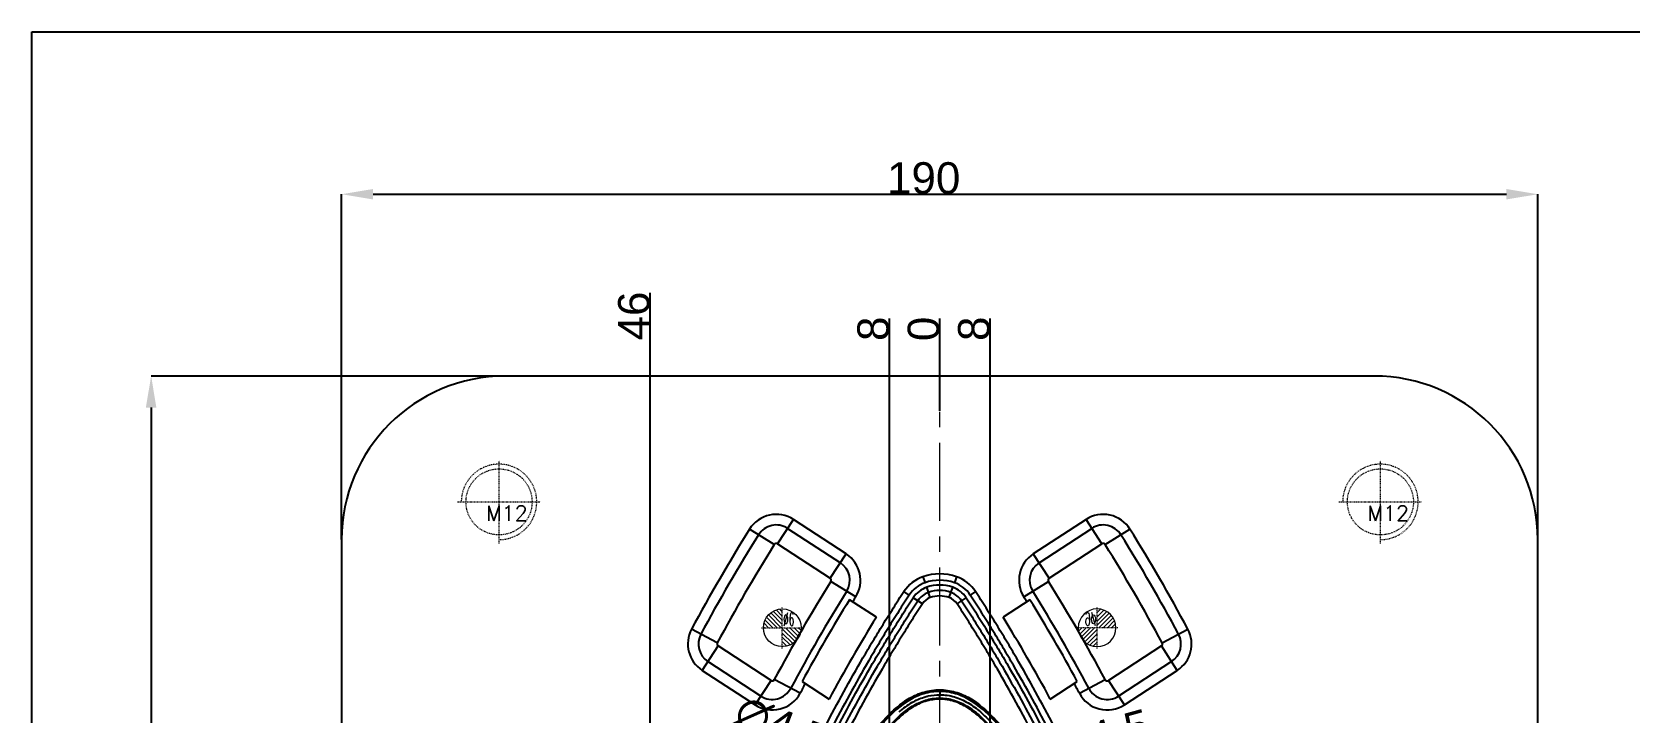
# Model space of a CAD drawing. Header units: millimetres. Extents: x 2660 to 3051, y 1419 to 1848.
# Drawn here: x 2659.9 to 2913.6, y 1740.3 to 1848.4 of the extents above; entities that cross this region are included whole.
import ezdxf

# ---------------------------------------------------------------- set-up
doc = ezdxf.new("R2010")
doc.units = ezdxf.units.MM
doc.linetypes.add('CENTER', pattern=[0.6, 0.375, -0.075, 0.075, -0.075])
doc.linetypes.add('HIDDEN', pattern=[0.2, 0.1, -0.1])
for name, color, linetype, lineweight in [('center', 1, 'CENTER', 9), ('epin', 13, 'Continuous', 9), ('screw', 33, 'Continuous', 13)]:
    doc.layers.add(name, color=color, linetype=linetype, lineweight=lineweight)
doc.styles.get("Standard").update_dxf_attribs({"font": 'arial.ttf'})
doc.styles.add('TXT', font='txt.shx', dxfattribs={"bigfont": 'gbcbig.shx'})
doc.styles.add('TXT05', font='txt.shx', dxfattribs={"width": 0.5, "bigfont": 'gbcbig.shx'})
doc.dimstyles.new('副本 ISO-25-1', dxfattribs={"dimtxt": 5, "dimasz": 5, "dimexe": 0, "dimexo": 0, "dimgap": 0, "dimtad": 1, "dimtxsty": 'Standard', "dimcen": 0, "dimclrd": 4, "dimclre": 4, "dimclrt": 6, "dimazin": 0, "dimtfac": 1, "dimtofl": 0, "dimtmove": 0, "dimatfit": 3, "dimfxl": 0, "dimarcsym": 0})

# ---------------------------------------------------------------- blocks, each defined once
blk = doc.blocks.new('epin_ejp_6')
at = {"layer": 'epin'}
h = blk.add_hatch(dxfattribs=at)
h.set_pattern_fill('_ANSI31', color=123, scale=0.15, angle=90, style=0)
h.set_pattern_definition([(135, (735.3002, 266.8078), (-0.3367596, -0.3367596), [])])
h.paths.add_polyline_path([(0, 3, 0.414214), (-3, 0), (0, 0)])
h.paths.add_polyline_path([(3, 0), (0, 0), (0, -3, 0.414214)])
at = {"layer": 'epin', "color": 1, "linetype": 'CENTER', "ltscale": 0.186593}
for p, q in [((0, -3.3), (0, 3.3)), ((-3.3, 0), (3.3, 0))]:
    blk.add_line(p, q, dxfattribs=at)
at = {"layer": 'epin'}
blk.add_circle((0, 0), 3, dxfattribs=at)
at = {"layer": 'epin', "color": 6, "style": 'TXT05', "width": 0.5}
blk.add_text('%%c6', height=2.1, dxfattribs=at).set_placement((0.12, 0.3))
blk = doc.blocks.new('screw_m12_g')
at = {"layer": 'screw', "color": 1, "linetype": 'CENTER', "ltscale": 0.373186}
for p, q in [((0, -6.6), (0, 6.6)), ((-6.6, 0), (6.6, 0))]:
    blk.add_line(p, q, dxfattribs=at)
at = {"layer": 'screw', "color": 33, "linetype": 'HIDDEN', "ltscale": 0.373186}
blk.add_circle((0, 0), 5.25, dxfattribs=at)
at = {"layer": 'screw', "color": 92, "linetype": 'HIDDEN', "ltscale": 0.373186}
blk.add_arc((0, 0), 6, 270, 180, dxfattribs=at)
at = {"layer": 'screw', "color": 6, "style": 'TXT'}
blk.add_text('M12', height=2.4, dxfattribs=at).set_placement((-2.04, -3))
blk = doc.blocks.new('*D111')
at = {"color": 4, "linetype": 'Continuous', "lineweight": -2, "transparency": 16777216}
for p, q in [((2709.14, 1767.72), (2709.14, 1822.61)), ((2714.14, 1822.61), (2894.14, 1822.61)), ((2899.14, 1767.72), (2899.14, 1822.61))]:
    blk.add_line(p, q, dxfattribs=at)
at = {"color": 4, "transparency": 16777216}
for points in [[(2714.14, 1823.44), (2714.14, 1821.78), (2709.14, 1822.61)], [(2894.14, 1823.44), (2894.14, 1821.78), (2899.14, 1822.61)]]:
    blk.add_solid(points, dxfattribs=at)
at = {"layer": 'Defpoints', "color": 0, "transparency": 16777216}
for p in [(2899.14, 1822.61), (2709.14, 1767.72), (2899.14, 1767.72)]:
    blk.add_point(p, dxfattribs=at)
at = {"color": 6, "transparency": 16777216, "insert": (2801.59, 1825.16), "char_height": 5, "attachment_point": 5}
blk.add_mtext('190', dxfattribs=at)
blk = doc.blocks.new('*D112')
at = {"color": 4, "linetype": 'Continuous', "lineweight": -2, "transparency": 16777216}
for p, q in [((2746.93, 1793.72), (2678.88, 1793.72)), ((2678.88, 1788.72), (2678.88, 1478.72)), ((2746.93, 1473.72), (2678.88, 1473.72))]:
    blk.add_line(p, q, dxfattribs=at)
at = {"color": 4, "transparency": 16777216}
for points in [[(2678.04, 1788.72), (2679.71, 1788.72), (2678.88, 1793.72)], [(2678.04, 1478.72), (2679.71, 1478.72), (2678.88, 1473.72)]]:
    blk.add_solid(points, dxfattribs=at)
at = {"layer": 'Defpoints', "color": 0, "transparency": 16777216}
for p in [(2746.93, 1793.72), (2678.88, 1473.72), (2746.93, 1473.72)]:
    blk.add_point(p, dxfattribs=at)
at = {"color": 6, "transparency": 16777216, "insert": (2676.32, 1646.54), "char_height": 5, "attachment_point": 5, "rotation": 90}
blk.add_mtext('320', dxfattribs=at)
blk = doc.blocks.new('*D116')
at = {"color": 4, "linetype": 'Continuous', "lineweight": -2, "transparency": 16777216}
blk.add_line((2838.04, 1735.04), (2819.16, 1729.83), dxfattribs=at)
at = {"color": 4, "transparency": 16777216}
blk.add_solid([(2818.94, 1730.63), (2819.39, 1729.03), (2814.34, 1728.5)], dxfattribs=at)
at = {"layer": 'Defpoints', "color": 0, "transparency": 16777216}
for p in [(2814.34, 1728.5), (2810.01, 1727.3)]:
    blk.add_point(p, dxfattribs=at)
at = {"color": 6, "transparency": 16777216, "insert": (2830.19, 1736.08), "char_height": 5, "attachment_point": 5, "rotation": 15.4407}
blk.add_mtext('∅4,5', dxfattribs=at)
blk = doc.blocks.new('*D117')
at = {"color": 4, "linetype": 'Continuous', "lineweight": -2, "transparency": 16777216}
blk.add_line((2771.03, 1737.46), (2789.32, 1730.48), dxfattribs=at)
at = {"color": 4, "transparency": 16777216}
blk.add_solid([(2789.62, 1731.26), (2789.02, 1729.71), (2793.99, 1728.7)], dxfattribs=at)
at = {"layer": 'Defpoints', "color": 0, "transparency": 16777216}
for p in [(2793.99, 1728.7), (2798.2, 1727.1)]:
    blk.add_point(p, dxfattribs=at)
at = {"color": 6, "transparency": 16777216, "insert": (2778.94, 1737.75), "char_height": 5, "attachment_point": 5, "rotation": 339.121}
blk.add_mtext('∅4,5', dxfattribs=at)
blk = doc.blocks.new('*D70')
at = {"color": 4, "linetype": 'Continuous', "lineweight": -2, "transparency": 16777216}
blk.add_line((2804.14, 1788.17), (2804.14, 1802.84), dxfattribs=at)
at = {"layer": 'Defpoints', "color": 0, "transparency": 16777216}
for p in [(2804.14, 1799.58), (2804.14, 1788.17), (2804.14, 1633.72)]:
    blk.add_point(p, dxfattribs=at)
at = {"color": 6, "transparency": 16777216, "insert": (2801.58, 1801.21), "char_height": 5, "attachment_point": 5, "rotation": 90}
blk.add_mtext('0', dxfattribs=at)
blk = doc.blocks.new('*D105')
at = {"color": 4, "linetype": 'Continuous', "lineweight": -2, "transparency": 16777216}
blk.add_line((2812.14, 1727.9), (2812.14, 1802.88), dxfattribs=at)
at = {"layer": 'Defpoints', "color": 0, "transparency": 16777216}
for p in [(2812.14, 1799.58), (2812.14, 1727.9), (2804.14, 1633.72)]:
    blk.add_point(p, dxfattribs=at)
at = {"color": 6, "transparency": 16777216, "insert": (2809.58, 1801.23), "char_height": 5, "attachment_point": 5, "rotation": 90}
blk.add_mtext('8', dxfattribs=at)
blk = doc.blocks.new('*D92')
at = {"color": 4, "linetype": 'Continuous', "lineweight": -2, "transparency": 16777216}
blk.add_line((2758.14, 1723.02), (2758.14, 1806.94), dxfattribs=at)
at = {"layer": 'Defpoints', "color": 0, "transparency": 16777216}
for p in [(2758.14, 1799.58), (2758.14, 1723.02), (2804.14, 1633.72)]:
    blk.add_point(p, dxfattribs=at)
at = {"color": 6, "transparency": 16777216, "insert": (2755.58, 1803.26), "char_height": 5, "attachment_point": 5, "rotation": 90}
blk.add_mtext('46', dxfattribs=at)
blk = doc.blocks.new('*D132')
at = {"color": 4, "linetype": 'Continuous', "lineweight": -2, "transparency": 16777216}
blk.add_line((2796.14, 1727.9), (2796.14, 1802.88), dxfattribs=at)
at = {"layer": 'Defpoints', "color": 0, "transparency": 16777216}
for p in [(2796.14, 1799.58), (2796.14, 1727.9), (2804.14, 1633.72)]:
    blk.add_point(p, dxfattribs=at)
at = {"color": 6, "transparency": 16777216, "insert": (2793.58, 1801.23), "char_height": 5, "attachment_point": 5, "rotation": 90}
blk.add_mtext('8', dxfattribs=at)

msp = doc.modelspace()

# ---------------------------------------------------------------- linework, layer by layer
at = {"color": 7, "linetype": 'Continuous'}
for p, q in [((2873.135, 1793.721), (2735.135, 1793.721)), ((2778.364, 1767.04), (2780.894, 1770.922)), ((2789.273, 1765.461), (2780.894, 1770.922)), ((2827.376, 1770.922), (2818.997, 1765.461)), ((2829.906, 1767.04), (2827.376, 1770.922)), ((2777.853, 1766.927), (2773.925, 1769.384)), ((2779.977, 1769.515), (2788.357, 1764.055)), ((2819.913, 1764.055), (2828.293, 1769.515)), ((2830.417, 1766.927), (2834.345, 1769.384)), ((2709.135, 1767.721), (2709.135, 1499.721)), ((2778.364, 1767.04), (2786.744, 1761.579)), ((2821.526, 1761.579), (2829.906, 1767.04)), ((2899.135, 1499.721), (2899.135, 1767.721)), ((2786.744, 1761.579), (2789.273, 1765.461)), ((2821.526, 1761.579), (2818.997, 1765.461)), ((2790.785, 1758.624), (2786.855, 1761.078)), ((2801.474, 1761.833), (2801.807, 1760.885)), ((2806.796, 1761.833), (2806.463, 1760.885)), ((2817.485, 1758.624), (2821.415, 1761.078)), ((2794.08, 1755.4), (2789.806, 1758.185)), ((2799.285, 1758.925), (2798.449, 1759.482)), ((2801.378, 1757.534), (2799.928, 1758.498)), ((2802.638, 1758.514), (2802.062, 1760.157)), ((2805.632, 1758.514), (2806.208, 1760.157)), ((2806.892, 1757.534), (2808.342, 1758.498)), ((2809.822, 1759.482), (2808.985, 1758.925)), ((2818.464, 1758.185), (2814.19, 1755.4)), ((2768.805, 1751.309), (2764.72, 1753.495)), ((2839.465, 1751.309), (2843.55, 1753.495)), ((2766.399, 1746.947), (2768.928, 1750.829)), ((2777.339, 1745.348), (2768.928, 1750.829)), ((2839.342, 1750.829), (2830.931, 1745.348)), ((2841.871, 1746.947), (2839.342, 1750.829)), ((2775.726, 1742.873), (2767.315, 1748.354)), ((2840.955, 1748.354), (2832.544, 1742.873)), ((2766.399, 1746.947), (2774.809, 1741.466)), ((2774.809, 1741.466), (2777.339, 1745.348)), ((2781.956, 1743.311), (2777.863, 1745.483)), ((2826.314, 1743.311), (2830.407, 1745.483)), ((2833.461, 1741.466), (2830.931, 1745.348)), ((2833.461, 1741.466), (2841.871, 1746.947)), ((2782.28, 1745.186), (2786.567, 1742.392)), ((2804.134, 1743.613), (2804.135, 1743.851)), ((2821.703, 1742.392), (2825.991, 1745.186)), ((2804.135, 1742.541), (2804.136, 1742.382))]:
    msp.add_line(p, q, dxfattribs=at)
msp.add_lwpolyline([(2659.945, 1848.4), (3050.602, 1848.4), (3050.602, 1418.513), (2659.945, 1418.513)], close=True)
for centre, radius, start, end in [((2735.135, 1767.721), 26, 90, 180), ((2873.135, 1767.721), 26, 0, 90), ((2778.164, 1766.733), 5, 56.90878, 147.98168), ((2830.106, 1766.733), 5, 32.01832, 123.09122), ((3004.571, 1625.157), 272.028, 147.98168, 151.84998), ((3004.571, 1625.157), 270.349, 147.98168, 151.84998), ((2778.164, 1766.733), 3.321, 56.90878, 147.98168), ((2830.106, 1766.733), 3.321, 32.01832, 123.09122), ((2603.699, 1625.157), 270.349, 28.15002, 32.01832), ((2603.699, 1625.157), 272.028, 28.15002, 32.01832), ((3004.571, 1625.157), 267.395, 147.98168, 151.84998), ((2778.164, 1766.733), 0.367, 56.90878, 147.98168), ((2830.106, 1766.733), 0.367, 32.01832, 123.09122), ((2603.699, 1625.157), 267.395, 28.15002, 32.01832), ((2786.544, 1761.272), 3.321, 328.02343, 56.90878), ((2786.544, 1761.272), 5, 328.02343, 56.90878), ((2821.727, 1761.272), 5, 123.09122, 211.97657), ((2821.727, 1761.272), 3.321, 123.09122, 211.97657), ((3004.571, 1625.157), 256.661, 148.02343, 152.04273), ((2786.544, 1761.272), 0.367, 328.02343, 56.90878), ((2803.47, 1756.143), 6.03, 109.32531, 146.38031), ((2803.47, 1756.143), 5.025, 109.32531, 146.38018), ((2804.135, 1754.246), 8.04, 70.67469, 109.32531), ((2804.135, 1754.246), 7.035, 70.67469, 109.32531), ((2804.8, 1756.143), 5.025, 33.61982, 70.67469), ((2804.8, 1756.143), 6.03, 33.61949, 70.67469), ((2821.727, 1761.272), 0.367, 123.09122, 211.97657), ((2603.699, 1625.157), 256.661, 27.95727, 31.97657), ((3004.571, 1625.157), 253.707, 148.02343, 152.04273), ((3004.571, 1625.157), 252.627, 148.2254, 151.63263), ((3004.571, 1625.157), 252.028, 148.02343, 148.22853), ((2803.47, 1756.143), 4.253, 109.32531, 146.38087), ((2803.47, 1756.143), 3.383, 109.32531, 146.38127), ((2803.47, 1756.143), 2.513, 109.32531, 146.38018), ((2804.135, 1754.246), 6.263, 70.67469, 109.32531), ((2804.135, 1754.246), 5.393, 70.67469, 109.32531), ((2804.135, 1754.246), 4.522, 70.67469, 109.32531), ((2804.8, 1756.143), 2.513, 33.61982, 70.67469), ((2804.8, 1756.143), 3.383, 33.62021, 70.67469), ((2804.8, 1756.143), 4.253, 33.61876, 70.67469), ((2603.699, 1625.157), 252.028, 31.77147, 31.97657), ((2603.699, 1625.157), 252.627, 28.36737, 31.7746), ((2603.699, 1625.157), 253.707, 27.95727, 31.97657), ((2769.129, 1751.136), 5, 151.84998, 236.90878), ((3004.571, 1625.157), 247.528, 148.25253, 151.73018), ((2603.699, 1625.157), 247.528, 28.26982, 31.74747), ((2839.141, 1751.136), 5, 303.09122, 28.15002), ((2769.129, 1751.136), 3.321, 151.84998, 236.90878), ((2769.129, 1751.136), 0.367, 151.84998, 236.90878), ((2839.141, 1751.136), 0.367, 303.09122, 28.15002), ((2839.141, 1751.136), 3.321, 303.09122, 28.15002), ((2777.539, 1745.655), 0.367, 236.90878, 332.04273), ((2830.731, 1745.655), 0.367, 207.95727, 303.09122), ((2777.539, 1745.655), 5, 236.90878, 332.04273), ((2777.539, 1745.655), 3.321, 236.90878, 332.04273), ((3004.571, 1625.157), 252.028, 151.64389, 152.04273), ((2603.699, 1625.157), 252.028, 27.95727, 28.35611), ((2830.731, 1745.655), 5, 207.95727, 303.09122), ((2830.731, 1745.655), 3.321, 207.95727, 303.09122)]:
    msp.add_arc(centre, radius, start, end, dxfattribs=at)
for points, knots in [([(2785.99, 1738.081), (2786.938, 1739.914), (2788.879, 1743.558), (2791.417, 1748.05), (2793.518, 1751.604), (2795.128, 1754.248), (2796.772, 1756.874), (2797.876, 1758.62), (2798.449, 1759.482)], [0, 0, 0, 0, 0.2499255, 0.4998753, 0.6248278, 0.7498084, 0.8747442, 1, 1, 1, 1]), ([(2799.285, 1758.925), (2798.717, 1758.07), (2797.62, 1756.333), (2795.983, 1753.721), (2794.38, 1751.087), (2792.288, 1747.548), (2789.76, 1743.074), (2787.827, 1739.445), (2786.882, 1737.619)], [0, 0, 0, 0, 0.1248714, 0.2499059, 0.3749169, 0.4999445, 0.7499645, 1, 1, 1, 1]), ([(2787.568, 1737.265), (2788.509, 1739.083), (2790.435, 1742.699), (2792.954, 1747.157), (2795.038, 1750.683), (2796.635, 1753.307), (2798.266, 1755.912), (2799.36, 1757.645), (2799.928, 1758.498)], [0, 0, 0, 0, 0.249967, 0.4999425, 0.6249196, 0.7499125, 0.8748885, 1, 1, 1, 1]), ([(2808.342, 1758.498), (2808.91, 1757.644), (2810.004, 1755.912), (2811.635, 1753.307), (2813.232, 1750.683), (2815.316, 1747.157), (2817.835, 1742.699), (2819.761, 1739.083), (2820.702, 1737.265)], [0, 0, 0, 0, 0.1251138, 0.2500869, 0.3750798, 0.5000569, 0.7500327, 1, 1, 1, 1]), ([(2821.388, 1737.619), (2820.443, 1739.445), (2818.51, 1743.074), (2815.982, 1747.548), (2813.89, 1751.087), (2812.287, 1753.721), (2810.651, 1756.333), (2809.553, 1758.07), (2808.985, 1758.925)], [0, 0, 0, 0, 0.2500356, 0.5000558, 0.6250834, 0.7500944, 0.8751292, 1, 1, 1, 1]), ([(2822.28, 1738.081), (2821.332, 1739.914), (2819.391, 1743.558), (2816.853, 1748.05), (2814.752, 1751.604), (2813.143, 1754.248), (2811.498, 1756.874), (2810.394, 1758.62), (2809.822, 1759.482)], [0, 0, 0, 0, 0.2499256, 0.4998753, 0.6248278, 0.7498086, 0.8747441, 1, 1, 1, 1]), ([(2788.341, 1736.864), (2789.279, 1738.677), (2791.198, 1742.28), (2793.708, 1746.722), (2795.785, 1750.236), (2797.376, 1752.851), (2799, 1755.444), (2800.089, 1757.168), (2800.653, 1758.016)], [0, 0, 0, 0, 0.2500619, 0.5001002, 0.6251538, 0.7501706, 0.8752234, 1, 1, 1, 1]), ([(2801.378, 1757.534), (2800.816, 1756.689), (2799.731, 1754.971), (2798.113, 1752.388), (2796.528, 1749.783), (2794.459, 1746.283), (2791.959, 1741.858), (2790.048, 1738.27), (2789.114, 1736.464)], [0, 0, 0, 0, 0.1248683, 0.2499032, 0.3749125, 0.4999453, 0.7499655, 1, 1, 1, 1]), ([(2819.156, 1736.464), (2818.222, 1738.27), (2816.311, 1741.858), (2813.811, 1746.283), (2811.742, 1749.783), (2810.157, 1752.388), (2808.539, 1754.971), (2807.455, 1756.689), (2806.892, 1757.534)], [0, 0, 0, 0, 0.2500343, 0.5000545, 0.6250875, 0.7500966, 0.875131, 1, 1, 1, 1]), ([(2807.617, 1758.016), (2808.181, 1757.168), (2809.27, 1755.444), (2810.894, 1752.851), (2812.485, 1750.236), (2814.562, 1746.722), (2817.073, 1742.28), (2818.991, 1738.677), (2819.929, 1736.864)], [0, 0, 0, 0, 0.1247712, 0.2498297, 0.374847, 0.4999003, 0.7499382, 1, 1, 1, 1]), ([(2789.324, 1731.45), (2789.794, 1732.141), (2790.756, 1733.509), (2792.269, 1735.507), (2793.84, 1737.464), (2796.014, 1739.989), (2798.544, 1742.258), (2801.625, 1743.61), (2803.302, 1743.858), (2804.135, 1743.851)], [0, 0, 0, 0, 0.1251817, 0.2503619, 0.3755416, 0.5007178, 0.7502371, 0.8751807, 1, 1, 1, 1]), ([(2804.134, 1743.613), (2803.29, 1743.62), (2801.597, 1743.358), (2798.535, 1741.961), (2796.055, 1739.683), (2793.925, 1737.19), (2791.882, 1734.642), (2790.439, 1732.664), (2789.522, 1731.316)], [0, 0, 0, 0, 0.1279297, 0.2549816, 0.5052482, 0.6292254, 0.7528088, 1, 1, 1, 1]), ([(2799.705, 1741.824), (2800.316, 1742.178), (2801.184, 1742.573), (2802.095, 1742.823), (2802.325, 1742.876)], [0, 0, 0, 0, 0.7491102, 1, 1, 1, 1]), ([(2804.134, 1743.613), (2804.129, 1743.557), (2804.138, 1743.378), (2804.135, 1743.2), (2804.135, 1743.077)], [0, 0, 0, 0, 0.3135302, 1, 1, 1, 1]), ([(2804.135, 1742.541), (2804.131, 1742.554), (2804.137, 1742.607), (2804.131, 1742.71), (2804.135, 1742.864), (2804.135, 1742.98), (2804.135, 1743.043)], [0, 0, 0, 0, 0.0859611, 0.3049705, 0.6251845, 1, 1, 1, 1]), ([(2818.749, 1731.316), (2817.831, 1732.664), (2816.388, 1734.642), (2814.345, 1737.191), (2812.214, 1739.684), (2809.734, 1741.962), (2806.671, 1743.359), (2804.978, 1743.62), (2804.134, 1743.613)], [0, 0, 0, 0, 0.2471743, 0.3707464, 0.4947206, 0.7449952, 0.8720594, 1, 1, 1, 1]), ([(2804.135, 1743.851), (2804.968, 1743.858), (2806.645, 1743.61), (2809.726, 1742.258), (2812.257, 1739.989), (2814.43, 1737.464), (2816.001, 1735.507), (2817.514, 1733.509), (2818.476, 1732.141), (2818.946, 1731.45)], [0, 0, 0, 0, 0.1248192, 0.2497628, 0.4992822, 0.6244584, 0.749638, 0.8748183, 1, 1, 1, 1]), ([(2804.135, 1743.077), (2804.926, 1743.084), (2806.523, 1742.837), (2808.712, 1741.837), (2810.647, 1740.396), (2812.358, 1738.689), (2813.935, 1736.846), (2815.96, 1734.318), (2817.394, 1732.354), (2818.305, 1731.014)], [0, 0, 0, 0, 0.1230504, 0.2467413, 0.3708913, 0.4962731, 0.622029, 0.7480451, 1, 1, 1, 1]), ([(2790.408, 1730.713), (2791.299, 1732.023), (2792.701, 1733.945), (2794.679, 1736.419), (2796.215, 1738.223), (2797.871, 1739.896), (2799.733, 1741.312), (2801.836, 1742.301), (2803.374, 1742.548), (2804.135, 1742.541)], [0, 0, 0, 0, 0.2533073, 0.3800146, 0.5063308, 0.631891, 0.7556967, 0.8784416, 1, 1, 1, 1]), ([(2804.135, 1742.382), (2803.361, 1742.39), (2801.801, 1742.129), (2799.691, 1741.1), (2797.848, 1739.662), (2796.222, 1737.992), (2794.718, 1736.215), (2793.267, 1734.395), (2791.867, 1732.535), (2790.976, 1731.265), (2790.539, 1730.623)], [0, 0, 0, 0, 0.1248055, 0.249725, 0.3747629, 0.4998031, 0.6248611, 0.7499059, 0.8749524, 1, 1, 1, 1]), ([(2804.135, 1742.54), (2804.895, 1742.548), (2806.434, 1742.301), (2808.537, 1741.312), (2810.399, 1739.896), (2812.055, 1738.223), (2813.59, 1736.419), (2815.569, 1733.945), (2816.971, 1732.023), (2817.862, 1730.712)], [0, 0, 0, 0, 0.1215733, 0.2443154, 0.3681082, 0.4936535, 0.6199717, 0.7466876, 1, 1, 1, 1]), ([(2817.731, 1730.623), (2817.295, 1731.265), (2816.403, 1732.535), (2815.003, 1734.395), (2813.552, 1736.215), (2812.048, 1737.992), (2810.422, 1739.662), (2808.579, 1741.1), (2806.469, 1742.129), (2804.909, 1742.39), (2804.135, 1742.382)], [0, 0, 0, 0, 0.1250477, 0.2500942, 0.3751391, 0.500197, 0.6252374, 0.7502752, 0.8751948, 1, 1, 1, 1])]:
    msp.add_open_spline(points, degree=3, knots=knots, dxfattribs=at)
for points in [[(2802.324, 1742.882), (2802.925, 1742.964), (2803.529, 1743.036), (2804.135, 1743.077)], [(2799.705, 1741.824), (2798.966, 1741.397), (2798.274, 1740.883), (2797.628, 1740.324)]]:
    msp.add_open_spline(points, degree=3, dxfattribs=at)
at = {"layer": 'center', "color": 1, "linetype": 'CENTER', "ltscale": 33}
msp.add_line((2804.135, 1473.721), (2804.135, 1793.721), dxfattribs=at)

# ---------------------------------------------------------------- block references
at = {"layer": 'epin'}
msp.add_blockref('epin_ejp_6', (2779.135, 1753.721), dxfattribs=at)
at = {"layer": 'epin', "xscale": -1}
msp.add_blockref('epin_ejp_6', (2829.135, 1753.721), dxfattribs=at)
at = {"layer": 'screw'}
for p in [(2734.135, 1773.721), (2874.135, 1773.721)]:
    msp.add_blockref('screw_m12_g', p, dxfattribs=at)

# ---------------------------------------------------------------- dimensions: what is measured, and where the dimension line sits
dim = msp.add_linear_dim(base=(2899.135, 1822.611), p1=(2709.135, 1767.721), p2=(2899.135, 1767.721), dimstyle='副本 ISO-25-1', override={"dimfxl": 1.25, "dimarcsym": 1})
dim.commit()
dim.dimension.update_dxf_attribs({"geometry": '*D111', "text_midpoint": (2801.587, 1822.611), "dimtype": 160})
for feature_location, offset, origin, picture, middle in [((2758.135, 1723.021), (0, 76.561), (2804.135, 1633.721), '*D92', (2755.582, 1803.262)), ((2796.135, 1727.9), (0, 71.682), (2804.135, 1633.721), '*D132', (2793.582, 1801.23)), ((2804.135059203, 1788.174833728), (0, 11.407388884), (2804.135059203, 1633.721388333), '*D70', (2801.582194264, 1801.212509106)), ((2812.135, 1727.9), (0, 71.682), (2804.135, 1633.721), '*D105', (2809.582, 1801.23))]:
    dim = msp.add_ordinate_dim(feature_location=feature_location, offset=offset, dtype=1, origin=origin, dimstyle='副本 ISO-25-1', override={"dimfxl": 1.25, "dimarcsym": 1})
    dim.commit()
    dim.dimension.update_dxf_attribs({"geometry": picture, "text_midpoint": middle})
dim = msp.add_linear_dim(base=(2678.877, 1473.721), p1=(2746.925, 1793.721), p2=(2746.925, 1473.721), angle=90, dimstyle='副本 ISO-25-1', override={"dimfxl": 1.25, "dimarcsym": 1})
dim.commit()
dim.dimension.update_dxf_attribs({"geometry": '*D112', "text_midpoint": (2678.877, 1646.545), "dimtype": 160})
for p1, p2, picture, middle in [((2798.197, 1727.098), (2793.993, 1728.702), '*D117', (2778.938, 1737.748)), ((2810.006, 1727.301), (2814.344, 1728.499), '*D116', (2830.188, 1736.078))]:
    dim = msp.add_diameter_dim_2p(p1=p1, p2=p2, dimstyle='副本 ISO-25-1', override={"dimfxl": 1.25, "dimarcsym": 1})
    dim.commit()
    dim.dimension.update_dxf_attribs({"geometry": picture, "text_midpoint": middle})

doc.saveas('drawing.dxf')
